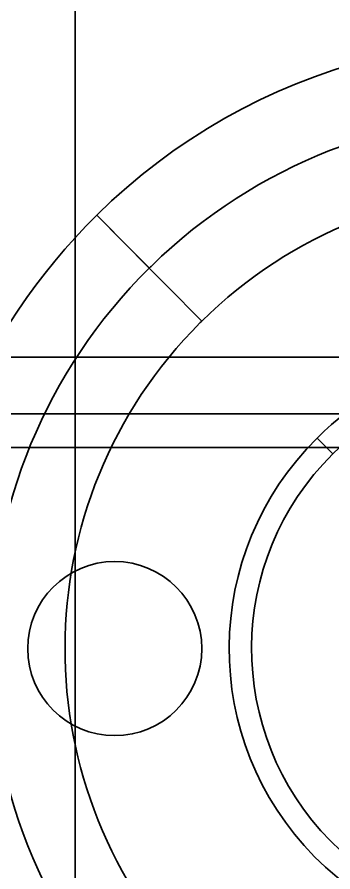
# Model space of a CAD drawing. Header units: millimetres. Extents: x -431 to 3717, y -325 to 2729.
# Drawn here: x 1358.09 to 1370.78, y 481.02 to 515.38 of the extents above; entities that cross this region are included whole.
import ezdxf

# ---------------------------------------------------------------- set-up
doc = ezdxf.new("R2010")
doc.units = ezdxf.units.MM

# ---------------------------------------------------------------- blocks, each defined once
blk = doc.blocks.new('Drawing View2')
at = {"color": 7, "linetype": 'Continuous', "lineweight": 35}
for p, q in [((1119.014, 200.062), (1119.014, -1)), ((1119.014, 200.062), (1119.014, -1)), ((1124.097, 165.159), (1119.879, 169.427)), ((1119.879, 169.427), (1121.988, 167.293)), ((1097.1, 163.711), (1177.1, 163.711)), ((1097.1, 161.441), (1177.1, 161.441)), ((1128.736, 160.465), (1129.368, 159.824)), ((1097.1, 160.08), (1177.1, 160.08)), ((1097.1, 160.08), (1177.1, 160.08))]:
    blk.add_line(p, q, dxfattribs=at)
blk.add_circle((1120.6, 152), 3.5, dxfattribs=at)
blk.add_circle((1120.6, 152), 3.5, dxfattribs=at)
for radius, start, end in [(24.5, 314.6585, 134.6585), (24.5, 314.6585, 134.6585), (21.5, 314.6585, 134.2993), (18.5, 314.9113, 134.6585), (24.5, 134.6585, 314.6585), (24.5, 134.6585, 314.6585), (21.5, 134.2993, 134.6585), (21.5, 134.6585, 314.2993), (18.5, 134.9113, 314.6585), (18.5, 134.6585, 134.9113), (11.9, 314.6585, 134.6585), (11, 314.6585, 134.6585), (11.9, 134.6585, 314.6585), (11, 134.6585, 314.6585), (11, 134.6585, 314.6585)]:
    blk.add_arc((1137.1, 152), radius, start, end, dxfattribs=at)

msp = doc.modelspace()

# ---------------------------------------------------------------- block references
at = {"color": 7, "linetype": 'Continuous', "lineweight": 35}
msp.add_blockref('Drawing View2', (241.415, 338), dxfattribs=at)

doc.saveas('drawing.dxf')
